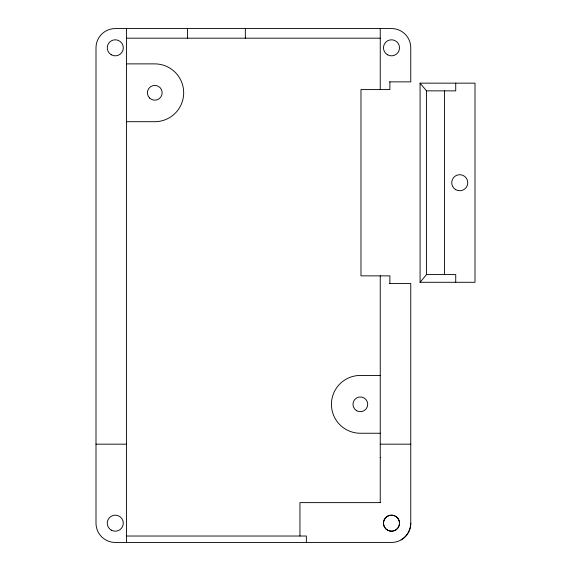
<?xml version="1.0" encoding="UTF-8"?>
<svg xmlns="http://www.w3.org/2000/svg" width="571" height="571" viewBox="0 0 571 571"><rect width="100%" height="100%" fill="white"/><g stroke="black" fill="none" stroke-linecap="round" stroke-linejoin="round"><path stroke-width="0.86" d="M420.078 282.288L426.501 274.58L426.501 90.86L420.078 83.152L475.001 83.152L475.001 282.288L420.078 282.288L420.078 83.152M126.512 38.186L380.25 38.186M126.512 63.881L154.777 63.881A28.907 28.907 0 0 1 183.684 92.787A28.907 28.907 0 0 1 154.777 121.694L126.512 121.694M389.536 81.867L410.763 81.867L410.763 47.821A19.271 19.271 0 0 0 391.492 28.55L115.271 28.55A19.271 19.271 0 0 0 95.999 47.821L95.999 523.179A19.271 19.271 0 0 0 115.271 542.45L391.492 542.45A19.271 19.271 0 0 0 410.763 523.179L410.763 283.573L389.536 283.573M426.501 90.86L455.729 90.86L455.729 83.152M426.501 274.58L455.729 274.58L455.729 282.288M380.25 375.433L360.337 375.433A28.907 28.907 0 0 0 331.43 404.339A28.907 28.907 0 0 0 360.337 433.246L380.25 433.246M95.999 444.167L126.512 444.167M380.25 444.167L410.763 444.167M380.25 457.657L380.65 457.657M380.65 502.623L299.953 502.623L299.953 536.026M126.512 536.026L306.377 536.026L306.377 542.45M444.488 90.86L444.488 274.58M389.886 81.867L389.886 89.576L360.979 89.576L360.979 275.864L389.886 275.864L389.886 283.573M380.25 28.55L380.25 89.576M380.25 275.864L380.25 502.623M245.352 28.55L245.352 38.186M187.538 28.55L187.538 38.186M126.512 28.55L126.512 542.45M410.763 523.179A19.271 19.271 0 0 1 401.127 539.866M111.252 54.773A8.03 8.03 0 0 0 123.3 47.821A8.03 8.03 0 0 0 111.252 40.869A8.03 8.03 0 0 0 111.252 54.773M387.481 54.773A8.03 8.03 0 0 0 399.522 47.821A8.03 8.03 0 0 0 387.481 40.869A8.03 8.03 0 0 0 387.481 54.773M111.252 530.131A8.03 8.03 0 0 0 123.3 523.179A8.03 8.03 0 0 0 111.252 516.227A8.03 8.03 0 0 0 111.252 530.131M387.481 530.131A8.03 8.03 0 0 0 399.522 523.179A8.03 8.03 0 0 0 387.481 516.227A8.03 8.03 0 0 0 387.481 530.131A8.03 8.03 0 0 0 399.522 523.179A8.03 8.03 0 0 0 387.481 516.227A8.03 8.03 0 0 0 387.481 530.131M149.552 98.012A7.387 7.387 0 0 0 161.914 94.7A7.387 7.387 0 0 0 152.864 85.65A7.387 7.387 0 0 0 149.552 98.012M356.647 410.735A7.387 7.387 0 0 0 367.724 404.339A7.387 7.387 0 0 0 356.647 397.944A7.387 7.387 0 0 0 356.647 410.735M455.729 189.672A8.03 8.03 0 0 0 467.777 182.72A8.03 8.03 0 0 0 455.729 175.768A8.03 8.03 0 0 0 455.729 189.672"/></g></svg>
